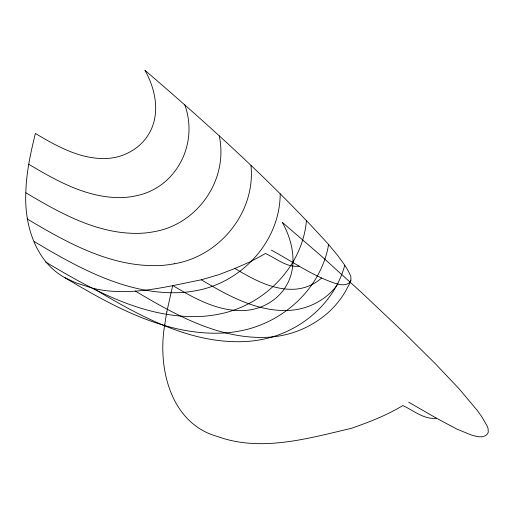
<?xml version="1.0" encoding="UTF-8"?>
<svg xmlns="http://www.w3.org/2000/svg" width="514" height="514" viewBox="0 0 514 514"><rect width="100%" height="100%" fill="white"/><g stroke="black" fill="none" stroke-linecap="round" stroke-linejoin="round"><path stroke-width="0.77" d="M25.835 192.763C24.229 224.56 35.472 261.69 65.034 277.791C113.645 306.774 167.654 336.953 226.282 332.841A76.882 44.384 0 0 0 239.569 331.029C282.854 323.197 321.07 288.598 328.619 244.536C271.906 181.905 208.883 125.255 144.89 70.225C155.96 89.622 160.85 115.483 148.013 135.259C140.862 146.561 128.834 154.373 115.856 157.258A34.946 20.174 0 0 1 106.835 158.485C80.82 159.668 56.983 146.342 35.37 133.454C30.673 152.934 26.208 172.633 25.835 192.763C60.793 213.612 99.35 235.174 141.44 233.26A56.444 32.588 0 0 0 153.673 231.763C197.524 224.534 228.717 179.727 219.227 135.889M280.201 193.836C280.046 241.329 241.721 282.784 195.706 290.718A71.253 41.139 0 0 1 183.389 292.395C129.232 296.199 79.317 268.411 34.387 241.651M164.75 324.687C157.303 367.401 170.243 423.427 217.576 436.534C260.964 452.314 308.207 438.423 351.268 428.355C369.013 422.155 386.734 415.363 402.847 405.552C413.384 410.358 424.236 419.88 436.399 418.19L456.914 429.119L470.972 434.87A103.096 21.787 38.8 0 0 475.225 436.065C479.703 437.433 486.424 437.53 488.3 432.235L488.03 428.291L487.028 425.817L482.093 417.284L477.673 410.937L459.156 388.867L435.442 363.809L403.252 331.96L362.036 292.999L321.982 256.614L282.212 222.279C293.288 241.676 298.178 267.537 285.334 287.307C278.19 298.608 266.156 306.428 253.184 309.306A34.946 20.174 0 0 1 244.156 310.54C218.142 311.722 194.305 298.396 172.698 285.508L166.793 311.979M306.453 220.365C302.528 267.441 263.168 306.344 217.448 314.433A75.648 43.677 0 0 1 204.373 316.219C146.676 320.267 93.535 290.551 45.688 262.056M328.619 244.536L337.692 255.458L344.772 265.23C334.421 303.639 299.784 332.507 261.183 339.613A73.939 42.688 0 0 1 248.403 341.354C192.018 345.312 140.071 316.283 93.323 288.412L76.194 282.963L65.034 277.791M344.772 265.23C346.956 268.777 349.276 272.298 350.702 276.236C352.135 281.698 347.805 286.176 345.781 290.86C340.448 300.041 333.515 308.284 325.323 315.043C312.66 325.336 297.49 332.577 281.434 335.603A64.391 37.175 0 0 1 270.306 337.12C221.2 340.564 175.961 315.288 135.246 291.008M350.978 280.188C349.096 285.482 342.375 285.386 337.897 284.011A103.096 21.787 38.8 0 1 333.65 282.816C311.381 275.138 291.926 261.189 271.347 250.132M337.897 284.011C328.986 296.751 314.966 305.579 299.848 308.933A42.784 24.698 0 0 1 288.797 310.437C256.949 311.882 227.766 295.569 201.308 279.789C166.054 286.767 129.13 296.886 93.259 288.373M321.603 278.016C316.007 283.047 309.081 286.6 301.731 288.219A29.002 16.744 0 0 1 294.239 289.241C272.645 290.224 252.862 279.16 234.924 268.462L218.855 274.675L201.308 279.789M299.077 266.143C286.915 267.826 276.057 258.311 265.52 253.498L250.511 261.665L234.924 268.462M174.24 263.791C219.754 256.216 255.741 212.186 250.967 165.585M408.675 402.186L436.399 418.19M28.681 164.223C57.414 181.358 89.108 199.072 123.701 197.504A46.466 26.824 0 0 0 135.696 195.873C176.713 187.938 198.976 143.136 184.661 104.56M27.146 218.925C68.111 243.347 113.633 268.783 163.041 265.32A64.79 37.406 0 0 0 174.24 263.791M164.821 324.655A159.051 91.402 -60.1 0 1 166.864 311.959"/></g></svg>
